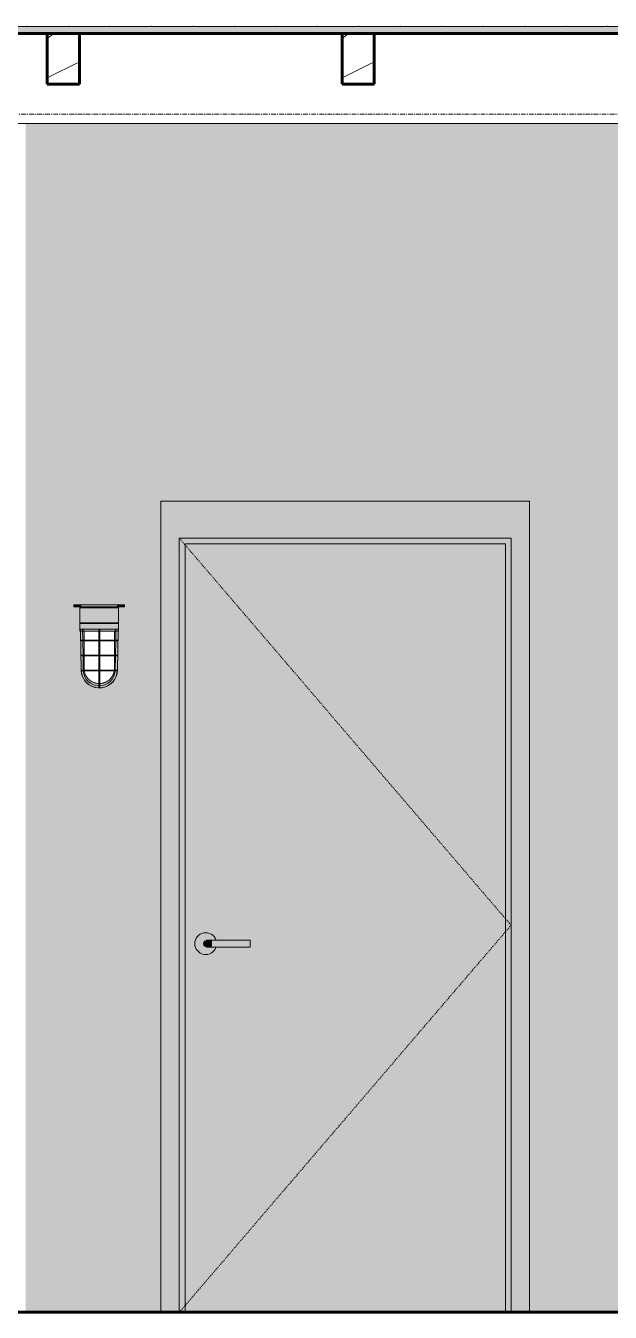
# Model space of a CAD drawing. Header units: inches. Extents: x -3547 to 1646, y 123 to 485.
# Drawn here: x 742.8 to 806.2, y 268 to 407.6 of the extents above; entities that cross this region are included whole.
import ezdxf

# ---------------------------------------------------------------- set-up
doc = ezdxf.new("R2010")
doc.units = ezdxf.units.IN
doc.header["$MEASUREMENT"] = 0
doc.linetypes.add('Dash 1_16_', pattern=[0.125, 0.0625, -0.0625])
doc.linetypes.add('Grid Line 1_2_', pattern=[0.875, 0.5, -0.125, 0.125, -0.125])
for name, color, linetype, lineweight in [('0-2', 7, 'Continuous', 9), ('0-3', 50, 'Continuous', 5), ('A-DOOR', 31, 'Continuous', 18), ('A-DOOR-1', 31, 'Continuous', 9), ('A-DOOR-2', 31, 'Dash 1_16_', 9), ('A-DOOR-FRAM', 31, 'Continuous', 9), ('A-DOOR-FRAM-1', 31, 'Continuous', 18), ('A-FLOR-2', 250, 'Continuous', 60), ('A-FLOR-LEVL-1', 51, 'Grid Line 1_2_', 9), ('A-FLOR-MCUT-1', 10, 'Continuous', 18), ('A-FLOR-PATT-1', 7, 'Continuous', 9), ('A-FLOR-PATT-3', 253, 'Continuous', 9), ('E-LITE-EQPM', 33, 'Continuous', 9), ('I-WALL', 2, 'Continuous', 18), ('S-BEAM', 12, 'Continuous', 9), ('S-BEAM-1', 250, 'Continuous', 60)]:
    doc.layers.add(name, color=color, linetype=linetype, lineweight=lineweight)
pattern_1 = [(216.87, (3.642, 7.997), (23.9897714, 15.9936429), [3.998, -35.986]), (206.565, (8.44, 5.598), (-7.9970807, -7.996619), [8.941, -8.941]), (198.435, (8.44, 1.599), (-15.9938446, -7.9970983), [5.058, -20.23])]

# ---------------------------------------------------------------- blocks, each defined once
blk = doc.blocks.new('CTR - 1st Phase - Shell_rvt-4-INTERIOR ELEVATION - CORRIDOR EAST _302_E_ - 3RD FLOOR - WEST WALL')
at = {"layer": 'A-FLOR-PATT-1'}
h = blk.add_hatch(dxfattribs=at)
h.set_pattern_fill('FP_29', color=256, style=0, pattern_type=2)
h.set_pattern_definition([(0, (0.443, 0), (0, 2.399), []), (315, (0.443, 0), (2.3985062, 0), [3.393, -3.393]), (45, (0.443, 0), (2.3985062, 0), [3.393, -3.393])])
h.paths.add_polyline_path([(2460.22, 406.76), (3408.67, 406.76), (3408.67, 407.51), (2452.24, 407.51), (2452.24, 406.76)], flags=0)
at = {"layer": 'A-FLOR-PATT-3'}
h = blk.add_hatch(dxfattribs=at)
h.set_pattern_fill('FP_28', color=256, style=0, pattern_type=2)
h.set_pattern_definition([(0, (0.443, 0), (0, 4.5), []), (90, (0.443, 0), (-4.5, 3e-16), [])])
h.paths.add_polyline_path([(3398.94, 407.51), (3408.67, 407.51), (3408.67, 407.6), (2452.24, 407.6), (2452.24, 407.51), (3366.27, 407.51)], flags=0)
at = {"layer": 'A-FLOR-2'}
for p, q in [((2452.24, 406.76), (3408.67, 406.76)), ((3496.97, 268), (2452.24, 268))]:
    blk.add_line(p, q, dxfattribs=at)
at = {"layer": 'A-FLOR-MCUT-1'}
blk.add_line((3408.67, 407.51), (2452.24, 407.51), dxfattribs=at)
blk = doc.blocks.new('LVL-Laminated Veneer Lumber - 4X6 S_ PINE - NO_ 1-2345124-INTERIOR ELEVATION - CORRIDOR EAST _302_E_ - 3RD FLOOR - WEST WALL')
at = {"layer": 'S-BEAM'}
h = blk.add_hatch(dxfattribs=at)
h.set_pattern_fill('FP_34', color=256, style=0, pattern_type=2)
h.set_pattern_definition(pattern_1)
h.paths.add_polyline_path([(2659.57, 401.26), (2659.57, 406.76), (2656.07, 406.76), (2656.07, 401.26)], flags=0)
at = {"layer": 'S-BEAM-1'}
for p, q in [((2659.57, 406.76), (2656.07, 406.76)), ((2656.07, 406.76), (2656.07, 401.26)), ((2659.57, 401.26), (2659.57, 406.76)), ((2656.07, 401.26), (2659.57, 401.26))]:
    blk.add_line(p, q, dxfattribs=at)
blk = doc.blocks.new('LVL-Laminated Veneer Lumber - 4X6 S_ PINE - NO_ 1-V71-INTERIOR ELEVATION - CORRIDOR EAST _302_E_ - 3RD FLOOR - WEST WALL')
at = {"layer": 'S-BEAM'}
h = blk.add_hatch(dxfattribs=at)
h.set_pattern_fill('FP_34', color=256, style=0, pattern_type=2)
h.set_pattern_definition(pattern_1)
h.paths.add_polyline_path([(2688.07, 401.26), (2691.57, 401.26), (2691.57, 406.76), (2688.07, 406.76)], flags=0)
at = {"layer": 'S-BEAM-1'}
for p, q in [((2691.57, 406.76), (2688.07, 406.76)), ((2688.07, 406.76), (2688.07, 401.26)), ((2691.57, 401.26), (2691.57, 406.76)), ((2688.07, 401.26), (2691.57, 401.26))]:
    blk.add_line(p, q, dxfattribs=at)
blk = doc.blocks.new('CTR - 1st Phase - Structure_rvt-4-INTERIOR ELEVATION - CORRIDOR EAST _302_E_ - 3RD FLOOR - WEST WALL')
at = {"layer": '0-2'}
for name in ['LVL-Laminated Veneer Lumber - 4X6 S_ PINE - NO_ 1-2345124-INTERIOR ELEVATION - CORRIDOR EAST _302_E_ - 3RD FLOOR - WEST WALL', 'LVL-Laminated Veneer Lumber - 4X6 S_ PINE - NO_ 1-V71-INTERIOR ELEVATION - CORRIDOR EAST _302_E_ - 3RD FLOOR - WEST WALL']:
    blk.add_blockref(name, (0, 0), dxfattribs=at)
blk = doc.blocks.new('Lighting-Flood-Cooper-All-Pro-VT1730-LED - Lighting-Flood-Cooper-All-Pro-VT1730-LED-V87-INTERIOR ELEVATION - CORRIDOR EAST _302_E_ - 3RD FLOOR - WEST WALL')
at = {"layer": 'E-LITE-EQPM'}
for points in [[(2659.17, 344.56), (2659.17, 344.75), (2658.98, 344.75), (2658.99, 344.56), (2659.11, 344.56)], [(2659.27, 344.56), (2659.38, 344.56), (2659.38, 344.75), (2659.17, 344.75), (2659.17, 344.56)], [(2659.73, 344.56), (2659.74, 344.56), (2659.72, 344.75), (2659.38, 344.75), (2659.38, 344.56), (2659.73, 344.56)], [(2659.62, 342.81), (2663.82, 342.81), (2663.82, 344.44), (2659.62, 344.44), (2659.62, 344.34)], [(2663.76, 344.44), (2663.74, 344.56), (2659.69, 344.56), (2659.69, 344.44), (2663.74, 344.44)], [(2661.76, 344.56), (2663.71, 344.56), (2663.7, 344.75), (2659.74, 344.75), (2659.75, 344.56), (2661.72, 344.56)], [(2664.07, 344.56), (2664.07, 344.75), (2663.71, 344.75), (2663.72, 344.56), (2663.93, 344.56)], [(2664.17, 344.56), (2664.28, 344.56), (2664.28, 344.75), (2664.07, 344.75), (2664.07, 344.56)], [(2664.47, 344.56), (2664.46, 344.75), (2664.28, 344.75), (2664.28, 344.56), (2664.46, 344.56)], [(2663.62, 342.12), (2663.82, 342.12), (2663.82, 342.75), (2659.62, 342.75), (2659.62, 342.12), (2663.53, 342.12)], [(2663.79, 342.75), (2663.79, 342.81), (2659.65, 342.81), (2659.66, 342.75), (2663.74, 342.75)], [(2659.76, 337.68), (2659.81, 337.69), (2659.71, 342.12), (2659.69, 342.12), (2659.74, 338.96), (2659.75, 338.58), (2659.76, 337.68)], [(2663.68, 337.68), (2663.74, 340.74), (2663.74, 341.24), (2663.75, 342.12), (2663.72, 342.12), (2663.65, 337.68), (2663.68, 337.68)], [(2660.16, 339.22), (2661.68, 339.22), (2661.7, 339.26), (2661.74, 339.27), (2661.77, 339.24), (2661.77, 339.22), (2663.68, 339.24), (2663.66, 339.31), (2661.77, 339.29), (2661.72, 339.27), (2661.68, 339.3), (2661.68, 339.31), (2659.77, 339.3), (2659.76, 339.24), (2659.92, 339.22), (2660.02, 339.22), (2660.1, 339.22)], [(2661.67, 335.75), (2662.01, 335.78), (2662.3, 335.84), (2662.58, 335.95), (2662.99, 336.22), (2663.22, 336.45), (2663.44, 336.77), (2663.55, 337.02), (2663.61, 337.16), (2663.66, 337.45), (2663.66, 337.68), (2663.65, 337.66), (2663.63, 337.61), (2663.62, 337.6), (2663.41, 336.83), (2662.91, 336.21), (2662.15, 335.84), (2661.75, 335.83), (2661.71, 335.77), (2661.69, 335.78), (2661.69, 335.84), (2661.68, 335.84), (2661.26, 335.86), (2660.54, 336.21), (2660.01, 336.86), (2659.81, 337.61), (2659.79, 337.62), (2659.78, 337.68), (2659.77, 337.68), (2659.82, 337.28), (2659.84, 337.16), (2660.07, 336.66), (2660.42, 336.25), (2660.66, 336.07), (2660.9, 335.93), (2661.41, 335.78), (2661.62, 335.76)], [(2660.79, 337.6), (2661.68, 337.6), (2661.7, 337.64), (2661.76, 337.63), (2661.77, 337.6), (2663.65, 337.62), (2663.63, 337.69), (2661.76, 337.67), (2661.74, 337.65), (2661.7, 337.65), (2661.69, 337.69), (2661.68, 337.69), (2659.8, 337.67), (2659.8, 337.61), (2660.27, 337.6), (2660.75, 337.6)]]:
    blk.add_hatch(color=256, dxfattribs=at).paths.add_polyline_path(points, flags=0)
h = blk.add_hatch(color=256, dxfattribs=at)
h.paths.add_polyline_path([(2662.15, 335.84), (2662.91, 336.21), (2663.45, 336.9), (2663.62, 337.61), (2663.43, 337.6), (2663.22, 336.83), (2662.58, 336.21), (2661.77, 335.99), (2661.77, 335.84)], flags=0)
h.paths.add_polyline_path([(2661.47, 335.84), (2661.68, 335.84), (2661.68, 335.99), (2660.87, 336.21), (2660.22, 336.86), (2659.99, 337.6), (2659.83, 337.61), (2660.01, 336.86), (2660.54, 336.21), (2661.3, 335.84)], flags=0)
h.paths.add_polyline_path([(2659.81, 337.69), (2659.89, 337.69), (2659.99, 337.69), (2659.96, 339.23), (2659.85, 339.23), (2659.78, 339.22), (2659.81, 337.69)], flags=0)
h.paths.add_polyline_path([(2663.64, 337.69), (2663.67, 339.24), (2663.48, 339.22), (2663.46, 337.69), (2663.64, 337.69)], flags=0)
h.paths.add_polyline_path([(2659.78, 339.31), (2659.86, 339.31), (2659.96, 339.31), (2659.93, 340.85), (2659.83, 340.85), (2659.75, 340.85), (2659.78, 339.31)], flags=0)
h.paths.add_polyline_path([(2663.67, 339.31), (2663.69, 340.86), (2663.51, 340.85), (2663.49, 339.31), (2663.66, 339.31)], flags=0)
h.paths.add_polyline_path([(2659.75, 340.94), (2659.83, 340.94), (2659.93, 340.94), (2659.91, 342.12), (2659.73, 342.12), (2659.75, 340.94)], flags=0)
h.paths.add_polyline_path([(2663.7, 340.94), (2663.72, 342.12), (2663.53, 342.12), (2663.53, 340.94), (2663.68, 340.94)], flags=0)
h = blk.add_hatch(color=256, dxfattribs=at)
h.paths.add_polyline_path([(2663.37, 341.9), (2663.49, 341.9), (2663.49, 342.12), (2661.76, 342.12), (2661.78, 341.9), (2663.34, 341.9)], flags=0)
h.paths.add_polyline_path([(2660.1, 341.9), (2661.68, 341.9), (2661.68, 342.12), (2659.96, 342.12), (2659.96, 341.9), (2660.07, 341.9)], flags=0)
h = blk.add_hatch(color=256, dxfattribs=at)
h.paths.add_polyline_path([(2661.73, 337.68), (2661.76, 337.69), (2661.77, 338.33), (2661.76, 339.26), (2661.72, 339.27), (2661.68, 339.25), (2661.7, 337.68), (2661.72, 337.68)], flags=0)
h.paths.add_polyline_path([(2661.73, 339.27), (2661.77, 339.3), (2661.75, 340.88), (2661.75, 340.9), (2661.77, 340.94), (2661.75, 342.12), (2661.69, 342.11), (2661.68, 341.44), (2661.7, 340.9), (2661.69, 340.88), (2661.68, 340.85), (2661.7, 339.28), (2661.72, 339.27)], flags=0)
h = blk.add_hatch(color=256, dxfattribs=at)
h.paths.add_polyline_path([(2663.15, 340.85), (2663.71, 340.86), (2663.68, 340.94), (2661.77, 340.92), (2661.75, 340.88), (2661.77, 340.85), (2663.15, 340.85)], flags=0)
h.paths.add_polyline_path([(2659.88, 340.85), (2661.68, 340.85), (2661.7, 340.89), (2661.69, 340.91), (2661.63, 340.94), (2659.75, 340.94), (2659.74, 340.86), (2659.85, 340.85)], flags=0)
h = blk.add_hatch(color=256, dxfattribs=at)
h.paths.add_polyline_path([(2661.73, 335.76), (2661.77, 335.96), (2661.75, 337.48), (2661.75, 337.64), (2661.69, 337.63), (2661.68, 337.6), (2661.68, 335.84), (2661.7, 335.81), (2661.71, 335.77), (2661.72, 335.76)], flags=0)
h.paths.add_polyline_path([(2661.72, 337.64), (2661.75, 337.65), (2661.75, 337.68), (2661.69, 337.66), (2661.72, 337.65)], flags=0)
for p, q in [((2658.97, 344.75), (2658.97, 344.56)), ((2658.98, 344.75), (2659.17, 344.75)), ((2659.17, 344.56), (2658.98, 344.56)), ((2659.17, 344.75), (2659.38, 344.75)), ((2659.17, 344.75), (2659.17, 344.56)), ((2659.38, 344.56), (2659.17, 344.56)), ((2659.38, 344.75), (2659.74, 344.75)), ((2659.74, 344.56), (2659.38, 344.56)), ((2659.62, 341.9), (2659.62, 344.75)), ((2659.62, 344.75), (2663.82, 344.75)), ((2659.62, 344.44), (2659.62, 342.81)), ((2659.62, 344.44), (2663.82, 344.44)), ((2659.69, 344.56), (2659.69, 344.44)), ((2659.74, 344.75), (2663.71, 344.75)), ((2659.74, 344.56), (2659.74, 344.75)), ((2663.71, 344.56), (2659.74, 344.56)), ((2663.71, 344.75), (2664.07, 344.75)), ((2663.71, 344.75), (2663.71, 344.56)), ((2664.07, 344.56), (2663.71, 344.56)), ((2663.76, 344.44), (2663.76, 344.56)), ((2663.82, 344.75), (2663.82, 341.9)), ((2663.82, 342.81), (2663.82, 344.44)), ((2664.07, 344.75), (2664.28, 344.75)), ((2664.28, 344.56), (2664.07, 344.56)), ((2664.28, 344.75), (2664.47, 344.75)), ((2664.28, 344.75), (2664.28, 344.56)), ((2664.47, 344.56), (2664.28, 344.56)), ((2664.47, 344.56), (2664.47, 344.75)), ((2659.62, 342.81), (2663.82, 342.81)), ((2659.62, 342.75), (2659.62, 342.12)), ((2659.62, 342.75), (2663.82, 342.75)), ((2659.62, 342.12), (2663.82, 342.12)), ((2659.65, 342.81), (2659.65, 342.75)), ((2659.68, 342.12), (2659.76, 337.68)), ((2659.91, 342.12), (2659.93, 340.94)), ((2659.96, 342.12), (2659.96, 341.9)), ((2661.68, 342.13), (2661.68, 337.68)), ((2661.77, 337.68), (2661.77, 342.13)), ((2663.49, 341.9), (2663.49, 342.12)), ((2663.53, 342.12), (2663.51, 340.94)), ((2663.69, 337.68), (2663.76, 342.12)), ((2663.79, 342.75), (2663.79, 342.81)), ((2663.82, 342.12), (2663.82, 342.75)), ((2663.82, 341.9), (2659.62, 341.9)), ((2659.69, 341.9), (2659.76, 337.68)), ((2659.88, 340.85), (2659.9, 340.85)), ((2659.93, 340.85), (2659.96, 339.31)), ((2659.96, 341.9), (2661.68, 341.9)), ((2660.07, 341.9), (2660.07, 337.87)), ((2661.77, 341.9), (2663.49, 341.9)), ((2663.37, 337.87), (2663.37, 341.9)), ((2663.51, 340.85), (2663.49, 339.31)), ((2663.76, 341.9), (2663.69, 337.68)), ((2659.9, 339.22), (2659.92, 339.22)), ((2659.96, 339.23), (2659.99, 337.69)), ((2663.48, 339.22), (2663.46, 337.69)), ((2659.93, 337.6), (2659.95, 337.6)), ((2661.68, 337.6), (2661.68, 337.3)), ((2661.68, 335.99), (2661.68, 336.21)), ((2661.68, 335.84), (2661.68, 335.98)), ((2661.77, 336.21), (2661.77, 335.99)), ((2661.77, 335.98), (2661.77, 335.84))]:
    blk.add_line(p, q, dxfattribs=at)
at = {"layer": 'E-LITE-EQPM', "flags": 128}
for points in [[(2659.75, 340.85), (2659.75, 340.85), (2659.75, 340.85), (2659.75, 340.85), (2659.74, 340.85), (2659.74, 340.85), (2659.74, 340.85), (2659.74, 340.85), (2659.74, 340.85), (2659.74, 340.85), (2659.73, 340.85), (2659.73, 340.85), (2659.73, 340.85), (2659.73, 340.85), (2659.73, 340.85), (2659.73, 340.85), (2659.72, 340.86), (2659.72, 340.86), (2659.72, 340.86), (2659.72, 340.86), (2659.72, 340.86), (2659.72, 340.86), (2659.72, 340.86), (2659.71, 340.86), (2659.71, 340.87), (2659.71, 340.87), (2659.71, 340.87), (2659.71, 340.87), (2659.71, 340.87), (2659.71, 340.87), (2659.71, 340.88), (2659.71, 340.88), (2659.71, 340.88), (2659.71, 340.88), (2659.71, 340.88), (2659.71, 340.88), (2659.71, 340.89), (2659.7, 340.89), (2659.7, 340.89), (2659.7, 340.89), (2659.7, 340.89), (2659.7, 340.9), (2659.7, 340.9), (2659.71, 340.9), (2659.71, 340.9), (2659.71, 340.9), (2659.71, 340.91), (2659.71, 340.91), (2659.71, 340.91), (2659.71, 340.91), (2659.71, 340.91), (2659.71, 340.91), (2659.71, 340.92), (2659.71, 340.92), (2659.71, 340.92), (2659.71, 340.92), (2659.72, 340.92), (2659.72, 340.92), (2659.72, 340.92), (2659.72, 340.93), (2659.72, 340.93), (2659.72, 340.93), (2659.72, 340.93), (2659.72, 340.93), (2659.73, 340.93), (2659.73, 340.93), (2659.73, 340.93), (2659.73, 340.93), (2659.73, 340.94), (2659.73, 340.94), (2659.74, 340.94), (2659.74, 340.94), (2659.74, 340.94), (2659.74, 340.94), (2659.74, 340.94), (2659.75, 340.94), (2659.75, 340.94), (2659.75, 340.94), (2659.75, 340.94), (2659.75, 340.94)], [(2659.75, 340.94), (2659.75, 340.94), (2659.76, 340.94), (2659.77, 340.94), (2659.78, 340.94), (2659.79, 340.94), (2659.81, 340.94)], [(2663.7, 340.94), (2663.69, 340.94), (2663.69, 340.94), (2663.68, 340.94), (2663.67, 340.94), (2663.66, 340.94), (2663.64, 340.94), (2663.62, 340.94), (2663.6, 340.94), (2663.57, 340.94), (2663.54, 340.94), (2663.51, 340.94), (2663.47, 340.94), (2663.44, 340.94), (2663.39, 340.94), (2663.35, 340.94), (2663.31, 340.94), (2663.26, 340.94), (2663.21, 340.94), (2663.15, 340.94), (2663.1, 340.94), (2663.04, 340.94), (2662.98, 340.94), (2662.92, 340.94), (2662.85, 340.94), (2662.79, 340.94), (2662.72, 340.94), (2662.65, 340.94), (2662.58, 340.94), (2662.51, 340.94), (2662.44, 340.94), (2662.36, 340.94), (2662.29, 340.94), (2662.21, 340.94), (2662.14, 340.94), (2662.06, 340.94), (2661.98, 340.94), (2661.9, 340.94), (2661.82, 340.94), (2661.75, 340.94), (2661.67, 340.94), (2661.59, 340.94), (2661.51, 340.94), (2661.43, 340.94), (2661.35, 340.94), (2661.28, 340.94), (2661.2, 340.94), (2661.12, 340.94), (2661.05, 340.94), (2660.98, 340.94), (2660.9, 340.94), (2660.83, 340.94), (2660.76, 340.94), (2660.69, 340.94), (2660.63, 340.94), (2660.56, 340.94), (2660.5, 340.94), (2660.44, 340.94), (2660.38, 340.94), (2660.32, 340.94), (2660.27, 340.94), (2660.22, 340.94), (2660.17, 340.94), (2660.12, 340.94), (2660.08, 340.94), (2660.03, 340.94), (2659.99, 340.94), (2659.96, 340.94), (2659.92, 340.94), (2659.89, 340.94), (2659.87, 340.94), (2659.84, 340.94), (2659.82, 340.94), (2659.8, 340.94), (2659.78, 340.94), (2659.77, 340.94), (2659.76, 340.94), (2659.76, 340.94), (2659.75, 340.94), (2659.75, 340.94)], [(2659.82, 340.85), (2659.8, 340.85), (2659.78, 340.85), (2659.77, 340.85), (2659.76, 340.85), (2659.76, 340.85), (2659.75, 340.85), (2659.75, 340.85)], [(2659.75, 340.85), (2659.75, 340.85), (2659.76, 340.85), (2659.77, 340.85), (2659.78, 340.85), (2659.79, 340.85), (2659.81, 340.85), (2659.83, 340.85), (2659.85, 340.85), (2659.88, 340.85), (2659.91, 340.85), (2659.94, 340.85), (2659.97, 340.85), (2660.01, 340.85), (2660.05, 340.85), (2660.1, 340.85), (2660.14, 340.85), (2660.19, 340.85), (2660.24, 340.85), (2660.29, 340.85), (2660.35, 340.85), (2660.41, 340.85), (2660.47, 340.85), (2660.53, 340.85), (2660.59, 340.85), (2660.66, 340.85), (2660.73, 340.85), (2660.79, 340.85), (2660.86, 340.85), (2660.94, 340.85), (2661.01, 340.85), (2661.08, 340.85), (2661.16, 340.85), (2661.23, 340.85), (2661.31, 340.85), (2661.39, 340.85), (2661.47, 340.85), (2661.54, 340.85), (2661.62, 340.85), (2661.7, 340.85), (2661.78, 340.85), (2661.86, 340.85), (2661.94, 340.85), (2662.02, 340.85), (2662.09, 340.85), (2662.17, 340.85), (2662.25, 340.85), (2662.32, 340.85), (2662.4, 340.85), (2662.47, 340.85), (2662.54, 340.85), (2662.62, 340.85), (2662.69, 340.85), (2662.75, 340.85), (2662.82, 340.85), (2662.88, 340.85), (2662.95, 340.85), (2663.01, 340.85), (2663.07, 340.85), (2663.12, 340.85), (2663.18, 340.85), (2663.23, 340.85), (2663.28, 340.85), (2663.33, 340.85), (2663.37, 340.85), (2663.41, 340.85), (2663.45, 340.85), (2663.49, 340.85), (2663.52, 340.85), (2663.55, 340.85), (2663.58, 340.85), (2663.61, 340.85), (2663.63, 340.85), (2663.65, 340.85), (2663.66, 340.85), (2663.68, 340.85), (2663.69, 340.85), (2663.69, 340.85), (2663.7, 340.85), (2663.7, 340.85)], [(2663.7, 340.85), (2663.69, 340.85), (2663.69, 340.85), (2663.68, 340.85), (2663.67, 340.85), (2663.66, 340.85), (2663.64, 340.85), (2663.62, 340.85)], [(2663.63, 340.94), (2663.65, 340.94), (2663.66, 340.94), (2663.68, 340.94), (2663.69, 340.94), (2663.69, 340.94), (2663.7, 340.94), (2663.7, 340.94)], [(2663.7, 340.94), (2663.7, 340.94), (2663.7, 340.94), (2663.7, 340.94), (2663.7, 340.94), (2663.71, 340.94), (2663.71, 340.94), (2663.71, 340.94), (2663.71, 340.94), (2663.71, 340.94), (2663.71, 340.94), (2663.72, 340.94), (2663.72, 340.93), (2663.72, 340.93), (2663.72, 340.93), (2663.72, 340.93), (2663.72, 340.93), (2663.73, 340.93), (2663.73, 340.93), (2663.73, 340.93), (2663.73, 340.93), (2663.73, 340.92), (2663.73, 340.92), (2663.73, 340.92), (2663.73, 340.92), (2663.74, 340.92), (2663.74, 340.92), (2663.74, 340.91), (2663.74, 340.91), (2663.74, 340.91), (2663.74, 340.91), (2663.74, 340.91), (2663.74, 340.91), (2663.74, 340.9), (2663.74, 340.9), (2663.74, 340.9), (2663.74, 340.9), (2663.74, 340.9), (2663.74, 340.9), (2663.74, 340.89), (2663.74, 340.89), (2663.74, 340.89), (2663.74, 340.89), (2663.74, 340.89), (2663.74, 340.88), (2663.74, 340.88), (2663.74, 340.88), (2663.74, 340.88), (2663.74, 340.88), (2663.74, 340.87), (2663.74, 340.87), (2663.74, 340.87), (2663.74, 340.87), (2663.74, 340.87), (2663.73, 340.87), (2663.73, 340.87), (2663.73, 340.86), (2663.73, 340.86), (2663.73, 340.86), (2663.73, 340.86), (2663.73, 340.86), (2663.73, 340.86), (2663.72, 340.86), (2663.72, 340.85), (2663.72, 340.85), (2663.72, 340.85), (2663.72, 340.85), (2663.72, 340.85), (2663.71, 340.85), (2663.71, 340.85), (2663.71, 340.85), (2663.71, 340.85), (2663.71, 340.85), (2663.71, 340.85), (2663.7, 340.85), (2663.7, 340.85), (2663.7, 340.85), (2663.7, 340.85), (2663.7, 340.85), (2663.7, 340.85)], [(2659.78, 339.22), (2659.78, 339.22), (2659.78, 339.22), (2659.77, 339.22), (2659.77, 339.22), (2659.77, 339.22), (2659.77, 339.22), (2659.77, 339.22), (2659.76, 339.22), (2659.76, 339.22), (2659.76, 339.22), (2659.76, 339.23), (2659.76, 339.23), (2659.76, 339.23), (2659.75, 339.23), (2659.75, 339.23), (2659.75, 339.23), (2659.75, 339.23), (2659.75, 339.23), (2659.75, 339.23), (2659.75, 339.24), (2659.74, 339.24), (2659.74, 339.24), (2659.74, 339.24), (2659.74, 339.24), (2659.74, 339.24), (2659.74, 339.24), (2659.74, 339.25), (2659.74, 339.25), (2659.74, 339.25), (2659.74, 339.25), (2659.74, 339.25), (2659.73, 339.25), (2659.73, 339.26), (2659.73, 339.26), (2659.73, 339.26), (2659.73, 339.26), (2659.73, 339.26), (2659.73, 339.27), (2659.73, 339.27), (2659.73, 339.27), (2659.73, 339.27), (2659.73, 339.27), (2659.73, 339.27), (2659.73, 339.28), (2659.73, 339.28), (2659.73, 339.28), (2659.73, 339.28), (2659.74, 339.28), (2659.74, 339.29), (2659.74, 339.29), (2659.74, 339.29), (2659.74, 339.29), (2659.74, 339.29), (2659.74, 339.29), (2659.74, 339.3), (2659.74, 339.3), (2659.74, 339.3), (2659.75, 339.3), (2659.75, 339.3), (2659.75, 339.3), (2659.75, 339.3), (2659.75, 339.3), (2659.75, 339.31), (2659.75, 339.31), (2659.76, 339.31), (2659.76, 339.31), (2659.76, 339.31), (2659.76, 339.31), (2659.76, 339.31), (2659.76, 339.31), (2659.77, 339.31), (2659.77, 339.31), (2659.77, 339.31), (2659.77, 339.31), (2659.77, 339.31), (2659.77, 339.31), (2659.78, 339.31), (2659.78, 339.31), (2659.78, 339.31)], [(2659.78, 339.31), (2659.78, 339.31), (2659.79, 339.31), (2659.79, 339.31), (2659.8, 339.31), (2659.82, 339.31), (2659.84, 339.31), (2659.86, 339.31)], [(2663.67, 339.31), (2663.67, 339.31), (2663.66, 339.31), (2663.65, 339.31), (2663.64, 339.31), (2663.63, 339.31), (2663.61, 339.31), (2663.59, 339.31), (2663.57, 339.31), (2663.54, 339.31), (2663.51, 339.31), (2663.48, 339.31), (2663.45, 339.31), (2663.41, 339.31), (2663.37, 339.31), (2663.33, 339.31), (2663.28, 339.31), (2663.24, 339.31), (2663.19, 339.31), (2663.13, 339.31), (2663.08, 339.31), (2663.02, 339.31), (2662.96, 339.31), (2662.9, 339.31), (2662.84, 339.31), (2662.77, 339.31), (2662.71, 339.31), (2662.64, 339.31), (2662.57, 339.31), (2662.5, 339.31), (2662.43, 339.31), (2662.36, 339.31), (2662.28, 339.31), (2662.21, 339.31), (2662.13, 339.31), (2662.05, 339.31), (2661.98, 339.31), (2661.9, 339.31), (2661.82, 339.31), (2661.74, 339.31), (2661.67, 339.31), (2661.59, 339.31), (2661.51, 339.31), (2661.43, 339.31), (2661.36, 339.31), (2661.28, 339.31), (2661.21, 339.31), (2661.13, 339.31), (2661.06, 339.31), (2660.99, 339.31), (2660.91, 339.31), (2660.84, 339.31), (2660.78, 339.31), (2660.71, 339.31), (2660.64, 339.31), (2660.58, 339.31), (2660.52, 339.31), (2660.46, 339.31), (2660.4, 339.31), (2660.34, 339.31), (2660.29, 339.31), (2660.24, 339.31), (2660.19, 339.31), (2660.14, 339.31), (2660.1, 339.31), (2660.06, 339.31), (2660.02, 339.31), (2659.98, 339.31), (2659.95, 339.31), (2659.92, 339.31), (2659.89, 339.31), (2659.87, 339.31), (2659.85, 339.31), (2659.83, 339.31), (2659.81, 339.31), (2659.8, 339.31), (2659.79, 339.31), (2659.78, 339.31), (2659.78, 339.31), (2659.78, 339.31)], [(2663.6, 339.31), (2663.62, 339.31), (2663.64, 339.31), (2663.65, 339.31), (2663.66, 339.31), (2663.66, 339.31), (2663.67, 339.31), (2663.67, 339.31)], [(2663.67, 339.31), (2663.67, 339.31), (2663.67, 339.31), (2663.67, 339.31), (2663.68, 339.31), (2663.68, 339.31), (2663.68, 339.31), (2663.68, 339.31), (2663.68, 339.31), (2663.68, 339.31), (2663.69, 339.31), (2663.69, 339.31), (2663.69, 339.31), (2663.69, 339.31), (2663.69, 339.31), (2663.69, 339.31), (2663.7, 339.31), (2663.7, 339.3), (2663.7, 339.3), (2663.7, 339.3), (2663.7, 339.3), (2663.7, 339.3), (2663.7, 339.3), (2663.71, 339.3), (2663.71, 339.29), (2663.71, 339.29), (2663.71, 339.29), (2663.71, 339.29), (2663.71, 339.29), (2663.71, 339.29), (2663.71, 339.28), (2663.71, 339.28), (2663.71, 339.28), (2663.71, 339.28), (2663.71, 339.28), (2663.71, 339.28), (2663.71, 339.27), (2663.71, 339.27), (2663.71, 339.27), (2663.71, 339.27), (2663.71, 339.27), (2663.71, 339.26), (2663.71, 339.26), (2663.71, 339.26), (2663.71, 339.26), (2663.71, 339.26), (2663.71, 339.26), (2663.71, 339.25), (2663.71, 339.25), (2663.71, 339.25), (2663.71, 339.25), (2663.71, 339.25), (2663.71, 339.24), (2663.71, 339.24), (2663.71, 339.24), (2663.71, 339.24), (2663.7, 339.24), (2663.7, 339.24), (2663.7, 339.24), (2663.7, 339.23), (2663.7, 339.23), (2663.7, 339.23), (2663.7, 339.23), (2663.7, 339.23), (2663.69, 339.23), (2663.69, 339.23), (2663.69, 339.23), (2663.69, 339.23), (2663.69, 339.22), (2663.69, 339.22), (2663.68, 339.22), (2663.68, 339.22), (2663.68, 339.22), (2663.68, 339.22), (2663.68, 339.22), (2663.67, 339.22), (2663.67, 339.22), (2663.67, 339.22), (2663.67, 339.22), (2663.67, 339.22)], [(2659.85, 339.22), (2659.83, 339.22), (2659.81, 339.22), (2659.8, 339.22), (2659.79, 339.22), (2659.78, 339.22), (2659.78, 339.22), (2659.78, 339.22)], [(2659.78, 339.22), (2659.78, 339.22), (2659.79, 339.22), (2659.79, 339.22), (2659.8, 339.22), (2659.82, 339.22), (2659.84, 339.22), (2659.86, 339.22), (2659.88, 339.22), (2659.9, 339.22), (2659.93, 339.22), (2659.96, 339.22), (2660, 339.22), (2660.04, 339.22), (2660.08, 339.22), (2660.12, 339.22), (2660.16, 339.22), (2660.21, 339.22), (2660.26, 339.22), (2660.31, 339.22), (2660.37, 339.22), (2660.43, 339.22), (2660.49, 339.22), (2660.55, 339.22), (2660.61, 339.22), (2660.67, 339.22), (2660.74, 339.22), (2660.81, 339.22), (2660.88, 339.22), (2660.95, 339.22), (2661.02, 339.22), (2661.09, 339.22), (2661.17, 339.22), (2661.24, 339.22), (2661.32, 339.22), (2661.39, 339.22), (2661.47, 339.22), (2661.55, 339.22), (2661.63, 339.22), (2661.7, 339.22), (2661.78, 339.22), (2661.86, 339.22), (2661.94, 339.22), (2662.01, 339.22), (2662.09, 339.22), (2662.17, 339.22), (2662.24, 339.22), (2662.32, 339.22), (2662.39, 339.22), (2662.46, 339.22), (2662.53, 339.22), (2662.6, 339.22), (2662.67, 339.22), (2662.74, 339.22), (2662.8, 339.22), (2662.87, 339.22), (2662.93, 339.22), (2662.99, 339.22), (2663.05, 339.22), (2663.1, 339.22), (2663.16, 339.22), (2663.21, 339.22), (2663.26, 339.22), (2663.3, 339.22), (2663.35, 339.22), (2663.39, 339.22), (2663.43, 339.22), (2663.46, 339.22), (2663.5, 339.22), (2663.53, 339.22), (2663.56, 339.22), (2663.58, 339.22), (2663.6, 339.22), (2663.62, 339.22), (2663.64, 339.22), (2663.65, 339.22), (2663.66, 339.22), (2663.66, 339.22), (2663.67, 339.22), (2663.67, 339.22)], [(2661.66, 336.22), (2661.59, 336.23), (2661.53, 336.23), (2661.46, 336.24), (2661.4, 336.25), (2661.33, 336.27), (2661.27, 336.29), (2661.2, 336.3), (2661.14, 336.33), (2661.08, 336.35), (2661.02, 336.38), (2660.96, 336.41), (2660.9, 336.44), (2660.85, 336.47), (2660.79, 336.51), (2660.74, 336.55), (2660.69, 336.59), (2660.64, 336.63), (2660.59, 336.68), (2660.54, 336.72), (2660.5, 336.77), (2660.45, 336.82), (2660.41, 336.87), (2660.37, 336.92), (2660.34, 336.98), (2660.3, 337.04), (2660.27, 337.09), (2660.24, 337.15), (2660.21, 337.21), (2660.19, 337.27), (2660.16, 337.34), (2660.14, 337.4), (2660.13, 337.46), (2660.11, 337.53), (2660.1, 337.59), (2660.09, 337.66), (2660.08, 337.72), (2660.08, 337.79), (2660.07, 337.85), (2660.07, 337.87)], [(2663.37, 337.87), (2663.37, 337.81), (2663.37, 337.74), (2663.36, 337.67), (2663.35, 337.61), (2663.34, 337.54), (2663.33, 337.48), (2663.31, 337.42), (2663.29, 337.35), (2663.27, 337.29), (2663.24, 337.23), (2663.22, 337.17), (2663.19, 337.11), (2663.16, 337.05), (2663.12, 336.99), (2663.09, 336.94), (2663.05, 336.89), (2663.01, 336.83), (2662.96, 336.78), (2662.92, 336.73), (2662.87, 336.69), (2662.83, 336.64), (2662.78, 336.6), (2662.72, 336.56), (2662.67, 336.52), (2662.62, 336.48), (2662.56, 336.45), (2662.5, 336.42), (2662.44, 336.39), (2662.38, 336.36), (2662.32, 336.33), (2662.26, 336.31), (2662.2, 336.29), (2662.13, 336.27), (2662.07, 336.26), (2662, 336.25), (2661.94, 336.24), (2661.87, 336.23), (2661.81, 336.22), (2661.74, 336.22)], [(2663.67, 339.22), (2663.67, 339.22), (2663.66, 339.22), (2663.65, 339.22), (2663.64, 339.22), (2663.63, 339.22), (2663.61, 339.22), (2663.59, 339.22)], [(2659.81, 337.6), (2659.81, 337.6), (2659.81, 337.6), (2659.8, 337.6), (2659.8, 337.6), (2659.8, 337.6), (2659.8, 337.6), (2659.8, 337.6), (2659.8, 337.6), (2659.79, 337.6), (2659.79, 337.6), (2659.79, 337.6), (2659.79, 337.6), (2659.79, 337.6), (2659.79, 337.6), (2659.78, 337.6), (2659.78, 337.61), (2659.78, 337.61), (2659.78, 337.61), (2659.78, 337.61), (2659.78, 337.61), (2659.78, 337.61), (2659.77, 337.61), (2659.77, 337.61), (2659.77, 337.62), (2659.77, 337.62), (2659.77, 337.62), (2659.77, 337.62), (2659.77, 337.62), (2659.77, 337.62), (2659.77, 337.63), (2659.77, 337.63), (2659.77, 337.63), (2659.76, 337.63), (2659.76, 337.63), (2659.76, 337.63), (2659.76, 337.64), (2659.76, 337.64), (2659.76, 337.64), (2659.76, 337.64), (2659.76, 337.64), (2659.76, 337.65), (2659.76, 337.65), (2659.76, 337.65), (2659.76, 337.65), (2659.76, 337.65), (2659.77, 337.66), (2659.77, 337.66), (2659.77, 337.66), (2659.77, 337.66), (2659.77, 337.66), (2659.77, 337.66), (2659.77, 337.67), (2659.77, 337.67), (2659.77, 337.67), (2659.77, 337.67), (2659.77, 337.67), (2659.77, 337.67), (2659.78, 337.67), (2659.78, 337.68), (2659.78, 337.68), (2659.78, 337.68), (2659.78, 337.68), (2659.78, 337.68), (2659.78, 337.68), (2659.79, 337.68), (2659.79, 337.68), (2659.79, 337.68), (2659.79, 337.69), (2659.79, 337.69), (2659.79, 337.69), (2659.8, 337.69), (2659.8, 337.69), (2659.8, 337.69), (2659.8, 337.69), (2659.8, 337.69), (2659.81, 337.69), (2659.81, 337.69), (2659.81, 337.69), (2659.81, 337.69)], [(2663.69, 337.68), (2663.65, 337.33), (2663.55, 336.99), (2663.39, 336.68), (2663.18, 336.39), (2662.92, 336.16), (2662.62, 335.97), (2662.29, 335.83), (2661.95, 335.76), (2661.6, 335.75), (2661.25, 335.81), (2660.91, 335.93), (2660.61, 336.1), (2660.34, 336.32), (2660.11, 336.6), (2659.94, 336.9), (2659.82, 337.23), (2659.76, 337.68)], [(2659.81, 337.69), (2659.81, 337.69), (2659.82, 337.69), (2659.82, 337.69), (2659.83, 337.69), (2659.85, 337.69), (2659.87, 337.69), (2659.88, 337.69)], [(2663.64, 337.69), (2663.64, 337.69), (2663.63, 337.69), (2663.62, 337.69), (2663.61, 337.69), (2663.6, 337.69), (2663.58, 337.69), (2663.56, 337.69), (2663.54, 337.69), (2663.51, 337.69), (2663.49, 337.69), (2663.45, 337.69), (2663.42, 337.69), (2663.38, 337.69), (2663.34, 337.69), (2663.3, 337.69), (2663.26, 337.69), (2663.21, 337.69), (2663.16, 337.69), (2663.11, 337.69), (2663.06, 337.69), (2663, 337.69), (2662.94, 337.69), (2662.88, 337.69), (2662.82, 337.69), (2662.76, 337.69), (2662.69, 337.69), (2662.63, 337.69), (2662.56, 337.69), (2662.49, 337.69), (2662.42, 337.69), (2662.35, 337.69), (2662.27, 337.69), (2662.2, 337.69), (2662.12, 337.69), (2662.05, 337.69), (2661.97, 337.69), (2661.9, 337.69), (2661.82, 337.69), (2661.74, 337.69), (2661.67, 337.69), (2661.59, 337.69), (2661.52, 337.69), (2661.44, 337.69), (2661.36, 337.69), (2661.29, 337.69), (2661.21, 337.69), (2661.14, 337.69), (2661.07, 337.69), (2661, 337.69), (2660.93, 337.69), (2660.86, 337.69), (2660.79, 337.69), (2660.72, 337.69), (2660.66, 337.69), (2660.6, 337.69), (2660.54, 337.69), (2660.48, 337.69), (2660.42, 337.69), (2660.37, 337.69), (2660.31, 337.69), (2660.26, 337.69), (2660.21, 337.69), (2660.17, 337.69), (2660.12, 337.69), (2660.08, 337.69), (2660.05, 337.69), (2660.01, 337.69), (2659.98, 337.69), (2659.95, 337.69), (2659.92, 337.69), (2659.9, 337.69), (2659.88, 337.69), (2659.86, 337.69), (2659.84, 337.69), (2659.83, 337.69), (2659.82, 337.69), (2659.81, 337.69), (2659.81, 337.69), (2659.81, 337.69)], [(2659.9, 337.6), (2659.88, 337.6), (2659.86, 337.6), (2659.84, 337.6), (2659.83, 337.6), (2659.82, 337.6), (2659.81, 337.6), (2659.81, 337.6), (2659.81, 337.6)], [(2659.81, 337.6), (2659.81, 337.6), (2659.82, 337.6), (2659.82, 337.6), (2659.83, 337.6), (2659.85, 337.6), (2659.87, 337.6), (2659.88, 337.6), (2659.91, 337.6), (2659.93, 337.6), (2659.96, 337.6), (2659.99, 337.6), (2660.03, 337.6), (2660.06, 337.6), (2660.1, 337.6), (2660.14, 337.6), (2660.19, 337.6), (2660.24, 337.6), (2660.29, 337.6), (2660.34, 337.6), (2660.39, 337.6), (2660.45, 337.6), (2660.5, 337.6), (2660.56, 337.6), (2660.63, 337.6), (2660.69, 337.6), (2660.76, 337.6), (2660.82, 337.6), (2660.89, 337.6), (2660.96, 337.6), (2661.03, 337.6), (2661.1, 337.6), (2661.18, 337.6), (2661.25, 337.6), (2661.32, 337.6), (2661.4, 337.6), (2661.47, 337.6), (2661.55, 337.6), (2661.63, 337.6), (2661.7, 337.6), (2661.78, 337.6), (2661.86, 337.6), (2661.93, 337.6), (2662.01, 337.6), (2662.08, 337.6), (2662.16, 337.6), (2662.23, 337.6), (2662.31, 337.6), (2662.38, 337.6), (2662.45, 337.6), (2662.52, 337.6), (2662.59, 337.6), (2662.66, 337.6), (2662.72, 337.6), (2662.79, 337.6), (2662.85, 337.6), (2662.91, 337.6), (2662.97, 337.6), (2663.03, 337.6), (2663.08, 337.6), (2663.13, 337.6), (2663.19, 337.6), (2663.23, 337.6), (2663.28, 337.6), (2663.32, 337.6), (2663.36, 337.6), (2663.4, 337.6), (2663.44, 337.6), (2663.47, 337.6), (2663.5, 337.6), (2663.53, 337.6), (2663.55, 337.6), (2663.57, 337.6), (2663.59, 337.6), (2663.61, 337.6), (2663.62, 337.6), (2663.63, 337.6), (2663.63, 337.6), (2663.64, 337.6), (2663.64, 337.6)], [(2661.68, 337.68), (2661.68, 336.86), (2661.68, 336.21), (2661.68, 335.84)], [(2661.77, 335.84), (2661.77, 336.21), (2661.77, 336.86), (2661.77, 337.68)], [(2663.64, 337.6), (2663.64, 337.6), (2663.63, 337.6), (2663.62, 337.6), (2663.61, 337.6), (2663.6, 337.6), (2663.58, 337.6), (2663.56, 337.6)], [(2663.57, 337.69), (2663.59, 337.69), (2663.61, 337.69), (2663.62, 337.69), (2663.63, 337.69), (2663.63, 337.69), (2663.64, 337.69), (2663.64, 337.69)], [(2663.64, 337.69), (2663.64, 337.69), (2663.64, 337.69), (2663.64, 337.69), (2663.64, 337.69), (2663.65, 337.69), (2663.65, 337.69), (2663.65, 337.69), (2663.65, 337.69), (2663.65, 337.69), (2663.66, 337.69), (2663.66, 337.69), (2663.66, 337.68), (2663.66, 337.68), (2663.66, 337.68), (2663.66, 337.68), (2663.67, 337.68), (2663.67, 337.68), (2663.67, 337.68), (2663.67, 337.68), (2663.67, 337.68), (2663.67, 337.67), (2663.67, 337.67), (2663.67, 337.67), (2663.68, 337.67), (2663.68, 337.67), (2663.68, 337.67), (2663.68, 337.66), (2663.68, 337.66), (2663.68, 337.66), (2663.68, 337.66), (2663.68, 337.66), (2663.68, 337.66), (2663.68, 337.65), (2663.68, 337.65), (2663.68, 337.65), (2663.68, 337.65), (2663.68, 337.65), (2663.68, 337.65), (2663.68, 337.64), (2663.68, 337.64), (2663.68, 337.64), (2663.68, 337.64), (2663.68, 337.64), (2663.68, 337.63), (2663.68, 337.63), (2663.68, 337.63), (2663.68, 337.63), (2663.68, 337.63), (2663.68, 337.62), (2663.68, 337.62), (2663.68, 337.62), (2663.68, 337.62), (2663.68, 337.62), (2663.68, 337.62), (2663.68, 337.62), (2663.67, 337.61), (2663.67, 337.61), (2663.67, 337.61), (2663.67, 337.61), (2663.67, 337.61), (2663.67, 337.61), (2663.67, 337.61), (2663.66, 337.6), (2663.66, 337.6), (2663.66, 337.6), (2663.66, 337.6), (2663.66, 337.6), (2663.66, 337.6), (2663.65, 337.6), (2663.65, 337.6), (2663.65, 337.6), (2663.65, 337.6), (2663.65, 337.6), (2663.65, 337.6), (2663.64, 337.6), (2663.64, 337.6), (2663.64, 337.6), (2663.64, 337.6), (2663.64, 337.6)], [(2661.77, 335.8), (2661.77, 335.79), (2661.77, 335.78), (2661.77, 335.78), (2661.76, 335.77), (2661.76, 335.77), (2661.75, 335.76), (2661.75, 335.76), (2661.74, 335.75), (2661.73, 335.75), (2661.72, 335.75), (2661.71, 335.75), (2661.7, 335.76), (2661.69, 335.76), (2661.69, 335.77), (2661.68, 335.78), (2661.68, 335.79), (2661.68, 335.8)]]:
    blk.add_lwpolyline(points, dxfattribs=at)
at = {"layer": 'E-LITE-EQPM'}
for radius, start, end in [(1.96, 181, 359), (1.73, 184.0035, 268.3796), (1.73, 271.4952, 356.0325)]:
    blk.add_arc((2661.72, 337.71), radius, start, end, dxfattribs=at)
blk = doc.blocks.new('HOLLOW METAL - UNIT DOOR-V88-INTERIOR ELEVATION - CORRIDOR EAST _302_E_ - 3RD FLOOR - WEST WALL')
at = {"layer": 'A-DOOR'}
h = blk.add_hatch(color=256, dxfattribs=at)
h.paths.add_polyline_path([(2671.04, 268), (2705.79, 268), (2705.79, 351.38), (2671.04, 351.38), (2671.04, 281.25)], flags=0)
h.paths.add_polyline_path([(2673.27, 306.82), (2672.96, 306.86), (2672.68, 306.98), (2672.43, 307.16), (2672.24, 307.41), (2672.13, 307.69), (2672.08, 308), (2672.14, 308.35), (2672.24, 308.59), (2672.43, 308.84), (2672.68, 309.02), (2672.96, 309.14), (2673.27, 309.18), (2673.57, 309.14), (2673.86, 309.02), (2674.1, 308.84), (2674.29, 308.59), (2674.37, 308.39), (2678.09, 308.38), (2678.09, 307.61), (2674.37, 307.61), (2674.29, 307.41), (2674.1, 307.16), (2673.86, 306.98), (2673.57, 306.86)], flags=0)
h = blk.add_hatch(color=256, dxfattribs=at)
h.paths.add_polyline_path([(2673.09, 307.72), (2672.99, 307.88), (2672.98, 307.9), (2672.97, 308), (2673, 308.14), (2673.07, 308.25), (2673.08, 308.25), (2673.02, 307.99), (2673.08, 307.75)], flags=0)
h.paths.add_polyline_path([(2673.27, 306.82), (2673.57, 306.86), (2673.86, 306.98), (2674.1, 307.16), (2674.29, 307.41), (2674.37, 307.61), (2673.25, 307.62), (2673.1, 307.71), (2673.09, 307.75), (2673.02, 308.01), (2673.1, 308.29), (2673.21, 308.36), (2673.28, 308.38), (2673.46, 308.38), (2673.55, 308.38), (2674.37, 308.39), (2674.29, 308.59), (2674.1, 308.84), (2673.86, 309.02), (2673.57, 309.14), (2673.27, 309.18), (2672.96, 309.14), (2672.68, 309.02), (2672.43, 308.84), (2672.24, 308.59), (2672.13, 308.31), (2672.08, 308), (2672.13, 307.69), (2672.24, 307.41), (2672.43, 307.16), (2672.68, 306.98), (2672.96, 306.86)], flags=0)
for points in [[(2673.95, 307.61), (2673.95, 308), (2672.97, 308), (2673.01, 307.83), (2673.07, 307.75), (2673.12, 307.7), (2673.22, 307.64), (2673.3, 307.62), (2673.47, 307.61), (2673.54, 307.62), (2673.95, 307.61)], [(2675.55, 308), (2678.09, 308), (2678.09, 308.39), (2673.95, 308.38), (2673.95, 308), (2674.45, 308)], [(2674.87, 307.61), (2678.09, 307.62), (2678.09, 308), (2673.95, 308), (2673.95, 307.61), (2674.61, 307.61)]]:
    blk.add_hatch(color=256, dxfattribs=at).paths.add_polyline_path(points, flags=0)
h = blk.add_hatch(color=256, dxfattribs=at)
h.paths.add_polyline_path([(2673.09, 308.28), (2673, 308.13), (2672.98, 308.1), (2672.98, 308), (2673.02, 308), (2673.08, 308.25)], flags=0)
h.paths.add_polyline_path([(2673.86, 308), (2673.95, 308), (2673.95, 308.39), (2673.92, 308.38), (2673.35, 308.38), (2673.36, 308.39), (2673.19, 308.35), (2673.1, 308.29), (2673.09, 308.25), (2673.02, 308), (2673.77, 308)], flags=0)
at = {"layer": 'A-DOOR-FRAM-1'}
for points in [[(2706.41, 268), (2708.41, 268), (2708.41, 356), (2668.41, 356), (2668.41, 268), (2670.41, 268), (2670.41, 352), (2706.41, 352), (2706.41, 269.16)], [(2671.04, 268), (2671.04, 351.38), (2705.79, 351.38), (2705.79, 268), (2706.41, 268), (2706.41, 352), (2670.41, 352), (2670.41, 268)]]:
    blk.add_hatch(color=256, dxfattribs=at).paths.add_polyline_path(points, flags=0)
at = {"layer": 'A-DOOR-1'}
for p, q in [((2678.09, 308.39), (2673.95, 308.39)), ((2673.95, 307.61), (2678.09, 307.61)), ((2678.09, 308.39), (2678.09, 308)), ((2678.09, 308), (2678.09, 307.61))]:
    blk.add_line(p, q, dxfattribs=at)
at = {"layer": 'A-DOOR-1', "flags": 128}
for points in [[(2673.95, 308.39), (2673.93, 308.39), (2673.91, 308.39), (2673.88, 308.39), (2673.86, 308.39), (2673.84, 308.39), (2673.81, 308.39), (2673.79, 308.39), (2673.77, 308.39), (2673.75, 308.39), (2673.72, 308.39), (2673.7, 308.39), (2673.68, 308.39), (2673.66, 308.39), (2673.64, 308.39), (2673.62, 308.39), (2673.6, 308.39), (2673.58, 308.39), (2673.57, 308.39), (2673.55, 308.39), (2673.53, 308.39), (2673.52, 308.39), (2673.5, 308.39), (2673.49, 308.39), (2673.47, 308.39), (2673.46, 308.39), (2673.45, 308.39), (2673.43, 308.39), (2673.42, 308.39), (2673.41, 308.39), (2673.4, 308.39), (2673.4, 308.39), (2673.39, 308.39), (2673.38, 308.39), (2673.38, 308.39), (2673.37, 308.39), (2673.37, 308.39), (2673.37, 308.39), (2673.37, 308.39), (2673.36, 308.39)], [(2673.36, 307.61), (2673.36, 307.61), (2673.37, 307.61), (2673.37, 307.61), (2673.37, 307.61), (2673.38, 307.61), (2673.38, 307.61), (2673.39, 307.61), (2673.39, 307.61), (2673.4, 307.61), (2673.41, 307.61), (2673.42, 307.61), (2673.43, 307.61), (2673.44, 307.61), (2673.45, 307.61), (2673.47, 307.61), (2673.48, 307.61), (2673.5, 307.61), (2673.51, 307.61), (2673.53, 307.61), (2673.54, 307.61), (2673.56, 307.61), (2673.58, 307.61), (2673.6, 307.61), (2673.62, 307.61), (2673.64, 307.61), (2673.66, 307.61), (2673.68, 307.61), (2673.7, 307.61), (2673.72, 307.61), (2673.74, 307.61), (2673.76, 307.61), (2673.79, 307.61), (2673.81, 307.61), (2673.83, 307.61), (2673.85, 307.61), (2673.88, 307.61), (2673.9, 307.61), (2673.92, 307.61), (2673.95, 307.61), (2673.95, 307.61)]]:
    blk.add_lwpolyline(points, dxfattribs=at)
at = {"layer": 'A-DOOR-1'}
for start, end in [(19.6343, 180), (180, 340.4367)]:
    blk.add_arc((2673.27, 308), 1.18, start, end, dxfattribs=at)
at = {"layer": 'A-DOOR-2'}
for p, q in [((2670.41, 352), (2706.41, 310)), ((2706.41, 310), (2670.41, 268))]:
    blk.add_line(p, q, dxfattribs=at)
at = {"layer": 'A-DOOR-FRAM'}
for p, q in [((2708.41, 356), (2668.41, 356)), ((2668.41, 356), (2668.41, 268)), ((2708.41, 356), (2708.41, 268)), ((2670.41, 352), (2706.41, 352)), ((2670.41, 268), (2670.41, 352)), ((2706.41, 352), (2706.41, 268)), ((2671.04, 351.38), (2705.79, 351.38)), ((2671.04, 268), (2671.04, 351.38)), ((2705.79, 351.38), (2705.79, 268))]:
    blk.add_line(p, q, dxfattribs=at)

msp = doc.modelspace()

# ---------------------------------------------------------------- hatches: boundary and pattern name
at = {"layer": 'I-WALL'}
h = msp.add_hatch(color=256, dxfattribs=at)
h.paths.add_polyline_path([(742.8, 268), (757.47, 268), (757.47, 356), (797.47, 356), (797.47, 268), (808.03, 268), (808.03, 373.07), (807.82, 373.07), (807.82, 373.82), (808.03, 373.82), (808.03, 397), (742.8, 397), (742.8, 270.66)], flags=0)
h.paths.add_polyline_path([(750.72, 335.75), (750.67, 335.76), (750.38, 335.8), (749.92, 335.95), (749.6, 336.16), (749.4, 336.32), (749.1, 336.71), (748.95, 337.02), (748.9, 337.16), (748.84, 337.45), (748.81, 338.2), (748.78, 339.98), (748.76, 341.31), (748.74, 342.12), (748.68, 342.12), (748.68, 342.75), (748.71, 342.75), (748.71, 342.81), (748.68, 342.81), (748.7, 344.44), (748.74, 344.44), (748.74, 344.56), (748.03, 344.56), (748.05, 344.75), (753.53, 344.75), (753.51, 344.56), (752.82, 344.56), (752.82, 344.44), (752.88, 344.44), (752.88, 342.81), (752.85, 342.81), (752.85, 342.75), (752.88, 342.75), (752.88, 342.12), (752.82, 342.12), (752.76, 339.07), (752.75, 338.63), (752.73, 337.58), (752.69, 337.31), (752.66, 337.16), (752.44, 336.66), (752.23, 336.4), (752.03, 336.21), (751.57, 335.92), (751.2, 335.8), (750.98, 335.76), (750.76, 335.75)], flags=0)
h.paths.add_polyline_path([(750.83, 335.99), (751.65, 336.22), (752.28, 336.86), (752.48, 337.6), (752.35, 337.59), (752.18, 337.01), (751.92, 336.74), (751.56, 336.42), (751.25, 336.3), (751.01, 336.24), (750.83, 336.21), (750.83, 335.99)], flags=0)
h.paths.add_polyline_path([(750.73, 335.99), (750.73, 336.23), (750.36, 336.29), (750.05, 336.4), (749.92, 336.47), (749.6, 336.79), (749.35, 337.06), (749.16, 337.6), (749.07, 337.59), (749.29, 336.83), (749.92, 336.21), (750.71, 336)], flags=0)
h.paths.add_polyline_path([(752.43, 337.69), (752.51, 337.69), (752.53, 339.22), (752.43, 339.22), (752.41, 337.8), (752.4, 337.69)], flags=0)
h.paths.add_polyline_path([(749.06, 337.69), (749.16, 337.71), (749.13, 337.87), (749.13, 339.22), (749.02, 339.22), (749.05, 337.69)], flags=0)
h.paths.add_polyline_path([(749.02, 339.31), (749.13, 339.31), (749.11, 340.85), (748.99, 340.85), (749.02, 339.32)], flags=0)
h.paths.add_polyline_path([(752.53, 339.31), (752.54, 339.31), (752.56, 340.85), (752.43, 340.83), (752.43, 339.31), (752.51, 339.31)], flags=0)
h.paths.add_polyline_path([(752.57, 340.94), (752.59, 342.12), (752.55, 342.12), (752.55, 341.9), (752.43, 341.9), (752.45, 340.94), (752.57, 340.94)], flags=0)
h.paths.add_polyline_path([(749.13, 340.94), (749.13, 341.9), (749.01, 341.9), (749.01, 342.12), (748.97, 342.12), (749, 340.94), (749.11, 340.94)], flags=0)

# ---------------------------------------------------------------- linework, layer by layer
at = {"layer": 'A-FLOR-LEVL-1'}
for p, q in [((492.05, 398), (1634.35, 398)), ((492.05, 268), (1634.35, 268))]:
    msp.add_line(p, q, dxfattribs=at)
at = {"layer": 'I-WALL'}
msp.add_line((1133.75, 397), (542.88, 397), dxfattribs=at)

# ---------------------------------------------------------------- block references
at = {"layer": '0-3'}
for name in ['CTR - 1st Phase - Shell_rvt-4-INTERIOR ELEVATION - CORRIDOR EAST _302_E_ - 3RD FLOOR - WEST WALL', 'CTR - 1st Phase - Structure_rvt-4-INTERIOR ELEVATION - CORRIDOR EAST _302_E_ - 3RD FLOOR - WEST WALL']:
    msp.add_blockref(name, (-1910.94, 0), dxfattribs=at)
at = {"layer": 'A-DOOR'}
msp.add_blockref('HOLLOW METAL - UNIT DOOR-V88-INTERIOR ELEVATION - CORRIDOR EAST _302_E_ - 3RD FLOOR - WEST WALL', (-1910.94, 0), dxfattribs=at)
at = {"layer": 'E-LITE-EQPM'}
msp.add_blockref('Lighting-Flood-Cooper-All-Pro-VT1730-LED - Lighting-Flood-Cooper-All-Pro-VT1730-LED-V87-INTERIOR ELEVATION - CORRIDOR EAST _302_E_ - 3RD FLOOR - WEST WALL', (-1910.94, 0), dxfattribs=at)

doc.saveas('drawing.dxf')
